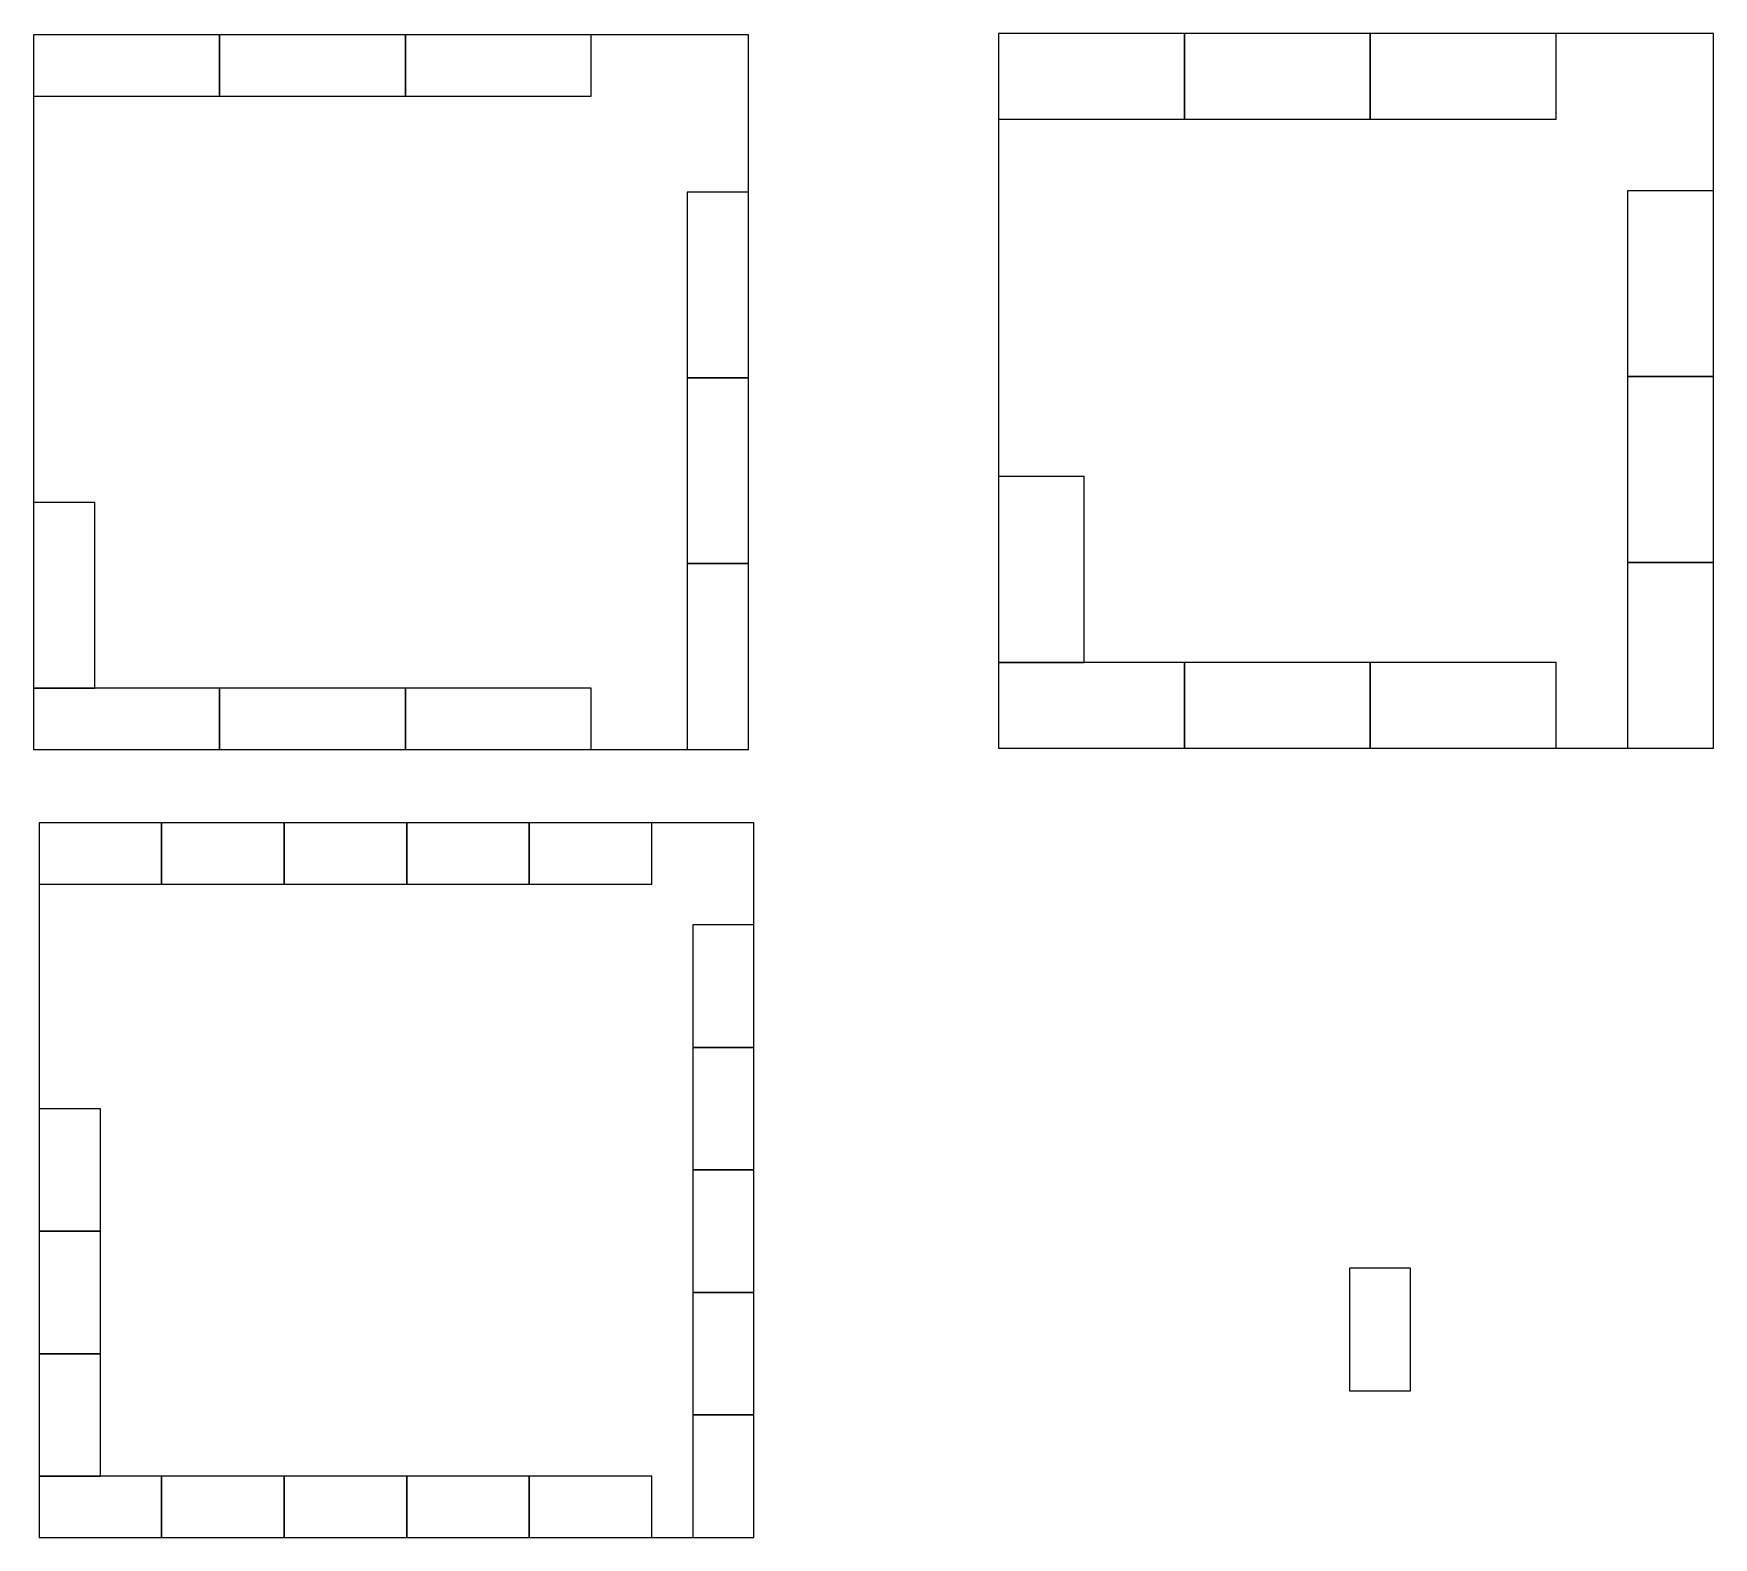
# Model space of a CAD drawing. Header units: millimetres. Extents: x 6614975 to 6624097, y 8742145 to 8746891.
# Drawn here: x 6617860 to 6618683, y 8746094 to 8746831 of the extents above; entities that cross this region are included whole.
import ezdxf

# ---------------------------------------------------------------- set-up
doc = ezdxf.new("R2010")
doc.units = ezdxf.units.MM

msp = doc.modelspace()

# ---------------------------------------------------------------- linework, layer by layer
for points in [[(6617860.327, 8746480.268), (6618210.327, 8746480.268), (6618210.327, 8746830.268), (6617860.327, 8746830.268)], [(6617860.327, 8746800.268), (6617951.327, 8746800.268), (6617951.327, 8746830.268), (6617860.327, 8746830.268)], [(6617951.327, 8746800.268), (6618042.327, 8746800.268), (6618042.327, 8746830.268), (6617951.327, 8746830.268)], [(6618042.327, 8746800.268), (6618133.327, 8746800.268), (6618133.327, 8746830.268), (6618042.327, 8746830.268)], [(6618332.733, 8746480.884), (6618682.733, 8746480.884), (6618682.733, 8746830.884), (6618332.733, 8746830.884)], [(6618332.733, 8746788.884), (6618423.733, 8746788.884), (6618423.733, 8746830.884), (6618332.733, 8746830.884)], [(6618423.733, 8746788.884), (6618514.733, 8746788.884), (6618514.733, 8746830.884), (6618423.733, 8746830.884)], [(6618514.733, 8746788.884), (6618605.733, 8746788.884), (6618605.733, 8746830.884), (6618514.733, 8746830.884)], [(6618180.327, 8746753.268), (6618180.327, 8746662.268), (6618210.327, 8746662.268), (6618210.327, 8746753.268)], [(6618682.733, 8746662.884), (6618682.733, 8746753.884), (6618640.733, 8746753.884), (6618640.733, 8746662.884)], [(6618180.327, 8746662.268), (6618180.327, 8746571.268), (6618210.327, 8746571.268), (6618210.327, 8746662.268)], [(6618682.733, 8746571.884), (6618682.733, 8746662.884), (6618640.733, 8746662.884), (6618640.733, 8746571.884)], [(6618374.733, 8746522.884), (6618374.733, 8746613.884), (6618332.733, 8746613.884), (6618332.733, 8746522.884)], [(6617860.327, 8746601.268), (6617860.327, 8746510.268), (6617890.327, 8746510.268), (6617890.327, 8746601.268)], [(6618180.327, 8746571.268), (6618180.327, 8746480.268), (6618210.327, 8746480.268), (6618210.327, 8746571.268)], [(6618682.733, 8746480.884), (6618682.733, 8746571.884), (6618640.733, 8746571.884), (6618640.733, 8746480.884)], [(6618332.733, 8746480.884), (6618423.733, 8746480.884), (6618423.733, 8746522.884), (6618332.733, 8746522.884)], [(6618423.733, 8746480.884), (6618514.733, 8746480.884), (6618514.733, 8746522.884), (6618423.733, 8746522.884)], [(6618514.733, 8746480.884), (6618605.733, 8746480.884), (6618605.733, 8746522.884), (6618514.733, 8746522.884)], [(6617860.327, 8746480.268), (6617951.327, 8746480.268), (6617951.327, 8746510.268), (6617860.327, 8746510.268)], [(6617951.327, 8746480.268), (6618042.327, 8746480.268), (6618042.327, 8746510.268), (6617951.327, 8746510.268)], [(6618042.327, 8746480.268), (6618133.327, 8746480.268), (6618133.327, 8746510.268), (6618042.327, 8746510.268)], [(6617863, 8746094.298), (6618213, 8746094.298), (6618213, 8746444.298), (6617863, 8746444.298)], [(6617863, 8746414.298), (6617923, 8746414.298), (6617923, 8746444.298), (6617863, 8746444.298)], [(6617923, 8746414.298), (6617983, 8746414.298), (6617983, 8746444.298), (6617923, 8746444.298)], [(6617983, 8746414.298), (6618043, 8746414.298), (6618043, 8746444.298), (6617983, 8746444.298)], [(6618043, 8746414.298), (6618103, 8746414.298), (6618103, 8746444.298), (6618043, 8746444.298)], [(6618103, 8746414.298), (6618163, 8746414.298), (6618163, 8746444.298), (6618103, 8746444.298)], [(6618183, 8746394.298), (6618183, 8746334.298), (6618213, 8746334.298), (6618213, 8746394.298)], [(6618183, 8746334.298), (6618183, 8746274.298), (6618213, 8746274.298), (6618213, 8746334.298)], [(6617863, 8746304.298), (6617863, 8746244.298), (6617893, 8746244.298), (6617893, 8746304.298)], [(6618183, 8746274.298), (6618183, 8746214.298), (6618213, 8746214.298), (6618213, 8746274.298)], [(6617863, 8746244.298), (6617863, 8746184.298), (6617893, 8746184.298), (6617893, 8746244.298)], [(6618504.496, 8746226.139), (6618504.496, 8746166.139), (6618534.496, 8746166.139), (6618534.496, 8746226.139)], [(6618183, 8746214.298), (6618183, 8746154.298), (6618213, 8746154.298), (6618213, 8746214.298)], [(6617863, 8746184.298), (6617863, 8746124.298), (6617893, 8746124.298), (6617893, 8746184.298)], [(6618183, 8746154.298), (6618183, 8746094.298), (6618213, 8746094.298), (6618213, 8746154.298)], [(6617863, 8746094.298), (6617923, 8746094.298), (6617923, 8746124.298), (6617863, 8746124.298)], [(6617923, 8746094.298), (6617983, 8746094.298), (6617983, 8746124.298), (6617923, 8746124.298)], [(6617983, 8746094.298), (6618043, 8746094.298), (6618043, 8746124.298), (6617983, 8746124.298)], [(6618043, 8746094.298), (6618103, 8746094.298), (6618103, 8746124.298), (6618043, 8746124.298)], [(6618103, 8746094.298), (6618163, 8746094.298), (6618163, 8746124.298), (6618103, 8746124.298)]]:
    msp.add_lwpolyline(points, close=True)

doc.saveas('drawing.dxf')
